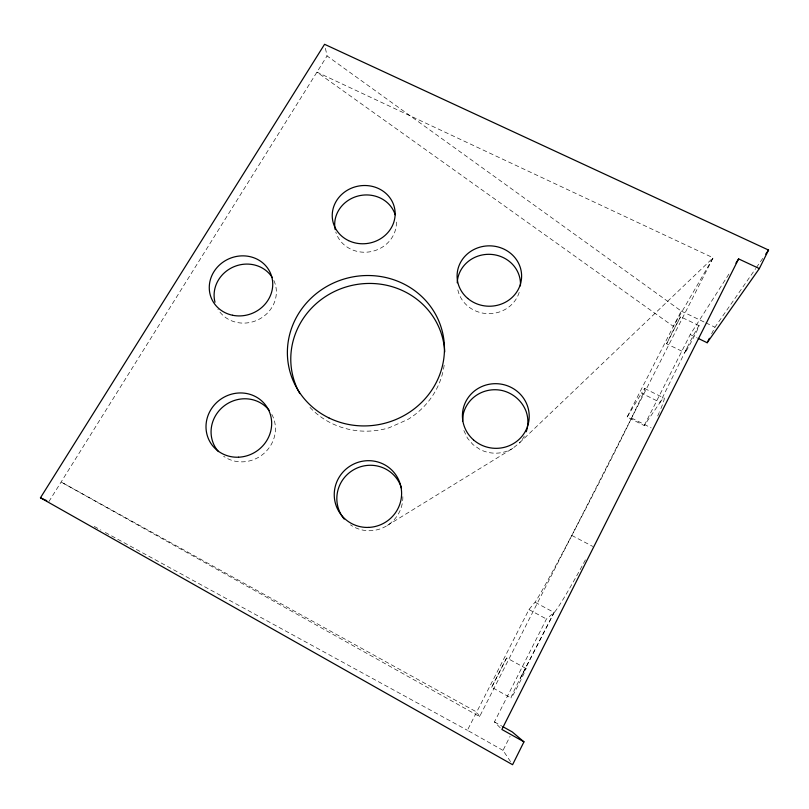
<?xml version="1.0" encoding="UTF-8"?>
<svg xmlns="http://www.w3.org/2000/svg" width="809" height="809" viewBox="0 0 809 809"><rect width="100%" height="100%" fill="white"/><g stroke="black" fill="none" stroke-linecap="round" stroke-linejoin="round"><path stroke-width="0.61" stroke-dasharray="4.04 3.03" d="M525.931 668.456L506.656 657.879L491.69 687.256L511.035 697.995M491.69 687.256L506.656 657.879M657.717 415.927L659.224 412.539M687.084 347.749L686.234 349.528A15.331 0.587 -62.4 0 0 690.825 342.753A15.331 0.587 -62.4 0 0 698.946 325.784A15.331 0.587 -62.4 0 0 687.478 346.94L660.114 402.386L644.217 425.554L627.167 417.019L681.218 311.04L327.058 55.942L325.066 46.629M510.54 761.633L503.026 750.388L510.095 736.281M711.617 333.864L714.944 327.21L755.687 268.568M500.225 727.797L494.43 721.952L546.449 619.006L554.114 612.494A120.844 4.905 -62.7 0 0 579.113 571.488L585.635 559.494M644.217 425.554L690.229 334.562L729.212 273.614M479.606 716.592L476.693 712.021L61.11 482.012L479.606 716.592L713.123 257.798L316.956 72.143L673.371 326.432L713.123 257.798L519.408 442.958L512.845 448.297L386.864 525.739M503.026 750.388L467.38 730.284L528.955 609.571L535.002 602.23A120.48 2.569 -62.7 0 0 558.483 560.586L572.732 533.697A120.48 2.569 -62.7 0 0 631.03 419.153L639.535 401.375A120.48 2.569 -62.7 0 0 641.527 393.174L660.114 402.386A120.844 4.905 -62.7 0 1 659.729 411.407M521.492 675.98A16.544 0.667 -63.2 0 1 523.443 674.635A16.544 0.667 -63.2 0 1 511.298 697.742A16.544 0.667 -63.2 0 1 519.641 679.509L554.114 612.494L535.002 602.23M520.227 678.397L554.114 612.494M627.167 417.019L641.527 393.174M699.057 325.653L680.571 316.774L672.562 331.619L666.616 343.774L685.041 352.724M48.874 501.631L327.058 55.942M666.616 343.774L680.571 316.774M756.395 267.536L762.836 258.283M681.218 311.04L704.831 322.356M705.954 322.892L714.944 327.21M690.229 334.562L697.004 337.828M644.662 388.502L663.795 397.957M631.556 418.051L651.103 427.83M571.801 535.447L592.754 546.419M528.955 609.571L546.449 619.006M94.259 526.437L100.903 530.067M105.332 532.484L467.38 730.284M494.43 721.952L501.772 726.067M463.87 430.55L467.44 438.114L472.921 444.556L479.929 449.42A32.744 31.713 7.4 0 0 512.845 448.297M444.151 365.233A77.249 73.619 -14.9 0 1 443.059 371.24M442.786 372.423A77.249 73.619 -14.9 0 1 407.756 419.517L389.008 427.809A77.249 73.619 -14.9 0 1 309.898 407.332M396.42 222.101A30.954 28.568 -11 0 1 370.026 251.801A30.954 28.568 -11 0 1 335.796 232.041M519.196 292.413A31.642 29.68 0.5 0 1 486.644 313.599A31.642 29.68 0.5 0 1 457.54 288.328M273.857 280.49A31.48 29.154 -23 0 1 258.89 319.373A31.48 29.154 -23 0 1 217.945 309.24M402.831 496.665A33.189 32.552 -32.6 0 1 385.195 526.699A33.189 32.552 -32.6 0 1 350.499 524.869M271.814 414.38A32.724 30.995 -34 0 1 263.936 453.455A32.724 30.995 -34 0 1 223.638 456.266M524.293 436.142A32.744 31.713 7.4 0 1 519.408 442.958"/><path stroke-width="1.21" d="M462.546 421.307L463.244 414.147A32.744 31.713 7.4 0 1 502.116 390.514C513.139 393.113 522.483 401.193 526.285 411.912A32.744 31.713 7.4 0 1 527.397 427.172M502.824 726.654L512.269 731.943L523.959 741.833L512.582 764.707L40.45 497.798L324.571 44.293L768.55 250.052L759.338 268.578L707.167 342.733L698.137 338.374M707.167 342.733L709.392 338.293M759.338 268.578L738.617 258.9L501.883 729.465L523.959 741.833M735.937 263.107L738.617 258.9M765.688 254.168L768.55 250.052M40.45 497.798L46.76 500.68M299.805 393.558A77.249 73.619 -14.9 0 1 347.314 286.588A77.249 73.619 -14.9 0 1 444.717 351.905M527.165 428.335A32.744 31.713 7.4 0 1 526.194 431.763M344.209 519.085A33.189 32.552 -32.6 0 1 354.494 469.291A33.189 32.552 -32.6 0 1 401.507 488.242M335.199 229.625A30.954 28.568 -11 0 1 358.438 195.92A30.954 28.568 -11 0 1 395.197 214.749M457.227 282.816A31.642 29.68 0.5 0 1 490.436 254.35A31.642 29.68 0.5 0 1 520.42 285.86M214.992 302.212A31.48 29.154 -23 0 1 233.72 266.818A31.48 29.154 -23 0 1 272.309 277.618M218.43 451.594A32.724 30.995 -34 0 1 223.537 406.381A32.724 30.995 -34 0 1 269.306 410.527M328.899 417.909A78.786 74.954 -14.8 0 0 444.414 346.394A78.786 74.954 -14.8 0 0 324.429 287.862A78.786 74.954 -14.8 0 0 328.899 417.909M473.457 439.843A33.412 32.309 7.1 0 0 528.479 423.006A33.412 32.309 7.1 0 0 485.511 385.175A33.412 32.309 7.1 0 0 473.457 439.843M238.564 457.206A33.381 31.571 -33.7 0 0 267.405 407.827A33.381 31.571 -33.7 0 0 210.532 410.244A33.381 31.571 -33.7 0 0 238.564 457.206M368.671 527.407A33.877 33.189 -31.8 0 0 396.713 476.198A33.877 33.189 -31.8 0 0 338.384 478.554A33.877 33.189 -31.8 0 0 368.671 527.407M467.713 298.42A32.269 30.196 0.3 0 0 520.895 282.402A32.269 30.196 0.3 0 0 479.454 247.291A32.269 30.196 0.3 0 0 467.713 298.42M348.548 240.607A31.551 29.043 -11 0 0 395.146 213.121A31.551 29.043 -11 0 0 347.385 190.206A31.551 29.043 -11 0 0 348.548 240.607M232.567 315.257A32.097 29.66 -22.9 0 0 271.723 276.698A32.097 29.66 -22.9 0 0 218.723 265.726A32.097 29.66 -22.9 0 0 232.567 315.257"/></g></svg>
